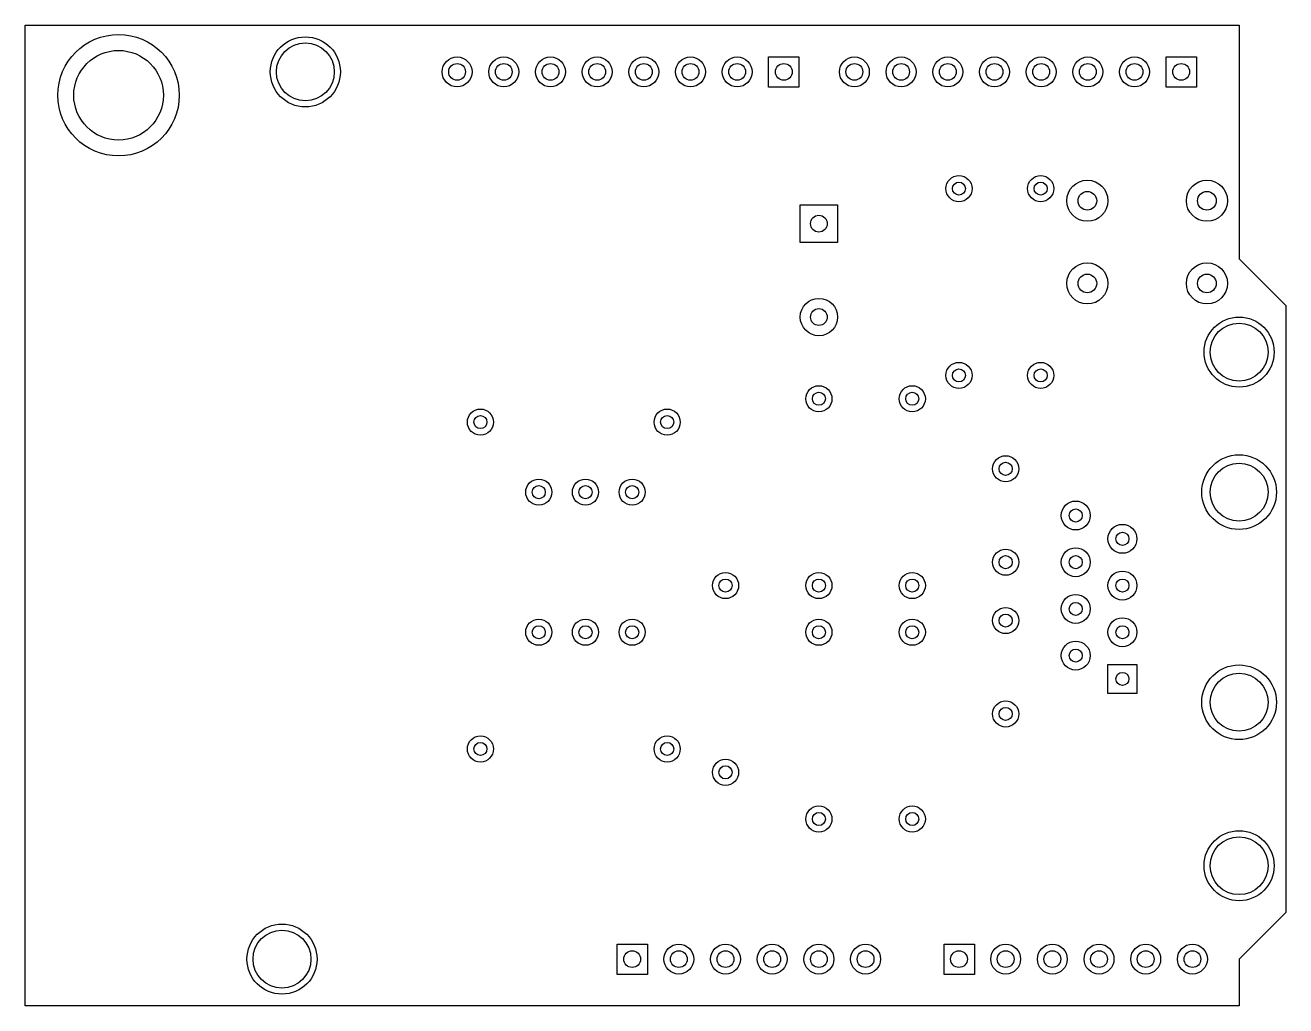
# Model space of a CAD drawing. Extents: x 0 to 2.7, y 0 to 2.1.
import ezdxf

# ---------------------------------------------------------------- set-up
doc = ezdxf.new("R2010")
doc.units = 0
doc.layers.get('0').update_dxf_attribs({"linetype": 'CONTINUOUS'})

msp = doc.modelspace()

# ---------------------------------------------------------------- linework, layer by layer
at = {"color": 7}
for p, q in [((0, 2.1), (2.6, 2.1)), ((0, 0), (0, 2.1)), ((2.6, 2.1), (2.6, 1.6)), ((1.592, 2.032), (1.657, 2.032)), ((1.592, 1.967), (1.592, 2.032)), ((1.657, 2.032), (1.657, 1.967)), ((2.444, 2.032), (2.509, 2.032)), ((2.444, 1.967), (2.444, 2.032)), ((2.509, 2.032), (2.509, 1.967)), ((1.657, 1.967), (1.592, 1.967)), ((2.509, 1.967), (2.444, 1.967)), ((1.66, 1.715), (1.74, 1.715)), ((1.66, 1.635), (1.66, 1.715)), ((1.74, 1.715), (1.74, 1.635)), ((1.74, 1.635), (1.66, 1.635)), ((2.6, 1.6), (2.7, 1.5)), ((2.7, 1.5), (2.7, 0.2)), ((2.319, 0.731), (2.381, 0.731)), ((2.319, 0.669), (2.319, 0.731)), ((2.381, 0.731), (2.381, 0.669)), ((2.381, 0.669), (2.319, 0.669)), ((2.7, 0.2), (2.6, 0.1)), ((1.268, 0.132), (1.333, 0.132)), ((1.268, 0.067), (1.268, 0.132)), ((1.333, 0.132), (1.333, 0.067)), ((1.968, 0.132), (2.033, 0.132)), ((1.968, 0.067), (1.968, 0.132)), ((2.033, 0.132), (2.033, 0.067)), ((2.6, 0.1), (2.6, 0)), ((1.333, 0.067), (1.268, 0.067)), ((2.033, 0.067), (1.968, 0.067)), ((2.6, 0), (0, 0))]:
    msp.add_line(p, q, dxfattribs=at)
for centre, radius in [((0.2, 1.95), 0.13), ((0.6, 2), 0.075), ((0.6, 2), 0.062), ((0.2, 1.95), 0.096), ((0.925, 2), 0.032), ((1.025, 2), 0.032), ((1.125, 2), 0.032), ((1.225, 2), 0.032), ((1.325, 2), 0.032), ((1.425, 2), 0.032), ((1.525, 2), 0.032), ((1.776, 2), 0.032), ((1.876, 2), 0.032), ((1.976, 2), 0.032), ((2.076, 2), 0.032), ((2.176, 2), 0.032), ((2.276, 2), 0.032), ((2.376, 2), 0.032), ((0.925, 2), 0.018), ((1.025, 2), 0.018), ((1.125, 2), 0.018), ((1.225, 2), 0.018), ((1.325, 2), 0.018), ((1.425, 2), 0.018), ((1.525, 2), 0.018), ((1.625, 2), 0.018), ((1.776, 2), 0.018), ((1.876, 2), 0.018), ((1.976, 2), 0.018), ((2.076, 2), 0.018), ((2.176, 2), 0.018), ((2.276, 2), 0.018), ((2.376, 2), 0.018), ((2.476, 2), 0.018), ((2, 1.75), 0.028), ((2, 1.75), 0.014), ((2.175, 1.75), 0.028), ((2.175, 1.75), 0.014), ((2.275, 1.724), 0.044), ((2.531, 1.724), 0.044), ((2.275, 1.724), 0.02), ((2.531, 1.724), 0.02), ((1.7, 1.675), 0.018), ((2.275, 1.547), 0.044), ((2.275, 1.547), 0.02), ((2.531, 1.547), 0.044), ((2.531, 1.547), 0.02), ((1.7, 1.475), 0.04), ((1.7, 1.475), 0.018), ((2.6, 1.4), 0.075), ((2.6, 1.4), 0.062), ((2, 1.35), 0.028), ((2.175, 1.35), 0.028), ((2, 1.35), 0.014), ((2.175, 1.35), 0.014), ((1.7, 1.3), 0.028), ((1.9, 1.3), 0.028), ((1.7, 1.3), 0.014), ((1.9, 1.3), 0.014), ((0.975, 1.25), 0.028), ((1.375, 1.25), 0.028), ((0.975, 1.25), 0.014), ((1.375, 1.25), 0.014), ((2.1, 1.15), 0.028), ((2.1, 1.15), 0.014), ((2.6, 1.1), 0.08), ((2.6, 1.1), 0.062), ((1.1, 1.1), 0.028), ((1.1, 1.1), 0.014), ((1.2, 1.1), 0.028), ((1.2, 1.1), 0.014), ((1.3, 1.1), 0.028), ((1.3, 1.1), 0.014), ((2.25, 1.05), 0.031), ((2.25, 1.05), 0.014), ((2.35, 1), 0.031), ((2.35, 1), 0.014), ((2.1, 0.95), 0.028), ((2.25, 0.95), 0.031), ((2.1, 0.95), 0.014), ((2.25, 0.95), 0.014), ((1.5, 0.9), 0.028), ((1.7, 0.9), 0.028), ((1.9, 0.9), 0.028), ((2.35, 0.9), 0.031), ((1.5, 0.9), 0.014), ((1.7, 0.9), 0.014), ((1.9, 0.9), 0.014), ((2.35, 0.9), 0.014), ((2.25, 0.85), 0.031), ((2.1, 0.825), 0.028), ((2.1, 0.825), 0.014), ((2.25, 0.85), 0.014), ((1.1, 0.8), 0.028), ((1.1, 0.8), 0.014), ((1.2, 0.8), 0.028), ((1.2, 0.8), 0.014), ((1.3, 0.8), 0.028), ((1.3, 0.8), 0.014), ((1.7, 0.8), 0.028), ((1.7, 0.8), 0.014), ((1.9, 0.8), 0.028), ((1.9, 0.8), 0.014), ((2.35, 0.8), 0.031), ((2.35, 0.8), 0.014), ((2.25, 0.75), 0.031), ((2.25, 0.75), 0.014), ((2.6, 0.65), 0.08), ((2.35, 0.7), 0.014), ((2.6, 0.65), 0.062), ((2.1, 0.625), 0.028), ((2.1, 0.625), 0.014), ((0.975, 0.55), 0.028), ((1.375, 0.55), 0.028), ((0.975, 0.55), 0.014), ((1.375, 0.55), 0.014), ((1.5, 0.5), 0.028), ((1.5, 0.5), 0.014), ((1.7, 0.4), 0.028), ((1.7, 0.4), 0.014), ((1.9, 0.4), 0.028), ((1.9, 0.4), 0.014), ((2.6, 0.3), 0.075), ((2.6, 0.3), 0.062), ((0.55, 0.1), 0.075), ((0.55, 0.1), 0.062), ((1.3, 0.1), 0.018), ((1.4, 0.1), 0.032), ((1.4, 0.1), 0.018), ((1.5, 0.1), 0.032), ((1.5, 0.1), 0.018), ((1.6, 0.1), 0.032), ((1.6, 0.1), 0.018), ((1.7, 0.1), 0.032), ((1.7, 0.1), 0.018), ((1.8, 0.1), 0.032), ((1.8, 0.1), 0.018), ((2, 0.1), 0.018), ((2.1, 0.1), 0.032), ((2.1, 0.1), 0.018), ((2.2, 0.1), 0.032), ((2.2, 0.1), 0.018), ((2.3, 0.1), 0.032), ((2.3, 0.1), 0.018), ((2.4, 0.1), 0.032), ((2.4, 0.1), 0.018), ((2.5, 0.1), 0.032), ((2.5, 0.1), 0.018)]:
    msp.add_circle(centre, radius, dxfattribs=at)

doc.saveas('drawing.dxf')
